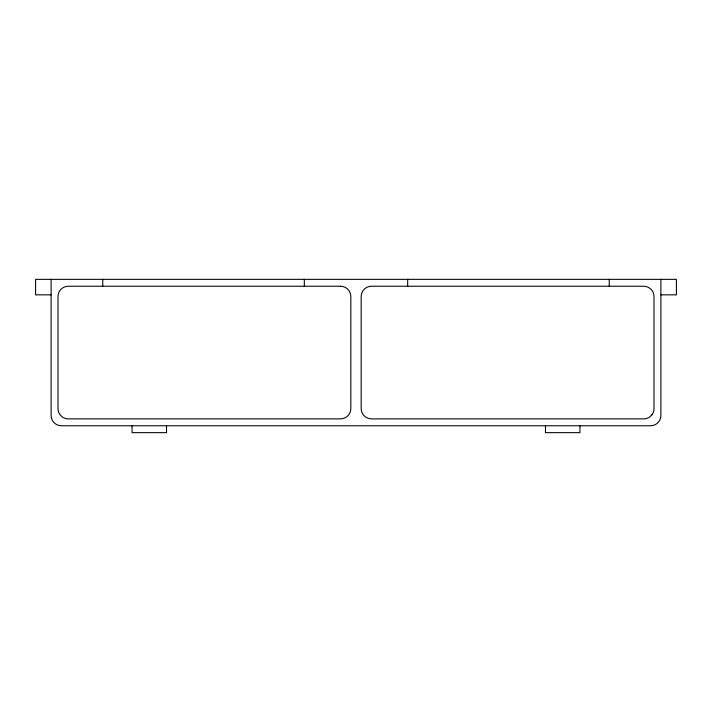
<?xml version="1.0" encoding="UTF-8"?>
<svg xmlns="http://www.w3.org/2000/svg" width="712" height="712" viewBox="0 0 712 712"><rect width="100%" height="100%" fill="white"/><g stroke="black" fill="none" stroke-linecap="round" stroke-linejoin="round"><path stroke-width="1.07" d="M51.104 294.848L35.6 294.848L35.6 279.344L676.4 279.344L676.4 294.848L660.896 294.848M660.896 279.344L660.896 415.425A10.333 10.333 0 0 1 650.563 425.767L61.437 425.767A10.333 10.333 0 0 1 51.104 415.425L51.104 279.344M609.223 279.344L609.223 286.233M579.933 425.767L579.933 432.656L545.481 432.656L545.481 425.767M407.673 279.344L407.673 286.233M304.327 279.344L304.327 286.233M166.519 425.767L166.519 432.656L132.067 432.656L132.067 425.767M102.777 279.344L102.777 286.233M651.872 414.829L649.967 416.743A10.333 10.333 0 0 1 643.675 418.878L371.504 418.878A10.333 10.333 0 0 1 361.171 408.537L361.171 296.575A10.333 10.333 0 0 1 371.504 286.233L643.675 286.233A10.333 10.333 0 0 1 654.008 296.575L654.008 408.537A10.333 10.333 0 0 1 651.872 414.829M340.496 286.233L68.325 286.233A10.333 10.333 0 0 0 57.992 296.575L57.992 408.537A10.333 10.333 0 0 0 60.128 414.829L62.033 416.743A10.333 10.333 0 0 0 68.325 418.878L340.496 418.878A10.333 10.333 0 0 0 350.829 408.537L350.829 296.575A10.333 10.333 0 0 0 340.496 286.233"/></g></svg>
